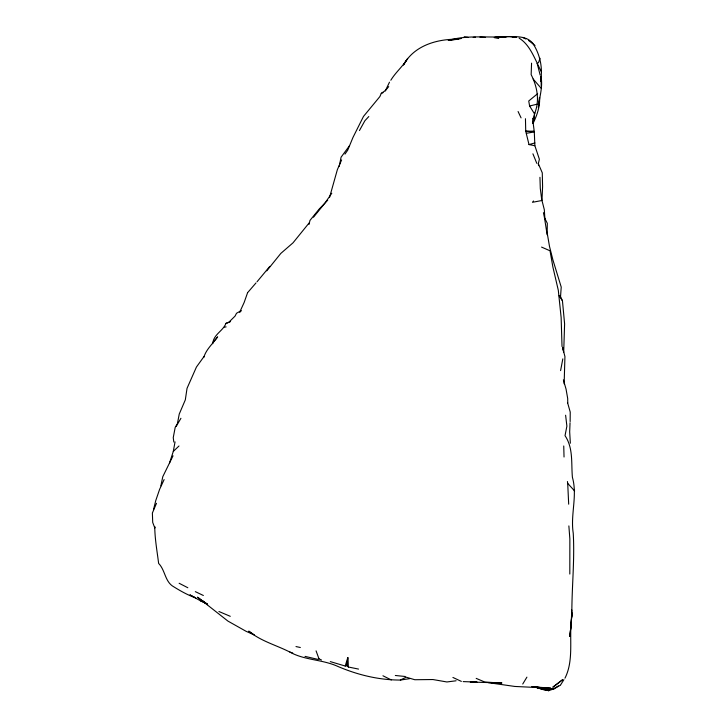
<?xml version="1.0" encoding="UTF-8"?>
<svg xmlns="http://www.w3.org/2000/svg" width="727" height="727" viewBox="0 0 727 727"><rect width="100%" height="100%" fill="white"/><g stroke="black" fill="none" stroke-linecap="round" stroke-linejoin="round"><path stroke-width="1.09" d="M571.795 609.953L571.149 624.366L571.586 617.605M570.141 421.551L570.232 412.109L567.623 402.84M538.571 165.665L538.334 163.657L539.37 159.231L534.863 145.718L534.3 131.96L532.555 118.274M565.606 415.226L566.887 426.122L565.033 435.673C573.394 448.114 571.149 463.017 572.385 477.066L572.422 477.375C577.647 495.85 570.313 514.398 573.23 533.155C574.848 561.162 571.54 589.07 571.867 617.123L571.795 612.643M539.598 97.418C540.079 106.569 537.026 115.348 533.036 123.436M531.564 63.158L531.155 74.645C537.289 86.749 539.988 100.899 534.472 113.794L529.61 106.006L528.738 100.989L537.626 93.683M570.05 422.75L569.677 431.856L570.35 443.225M571.695 617.296C568.778 637.243 574.303 659.771 564.961 678.209M571.785 615.196L571.867 613.088M564.143 383.856L564.934 356.548L562.534 347.261L563.698 352.268L564.606 323.897L562.453 300.805L560.535 296.571L561.226 287.092L552.938 260.021L549.503 246.435L547.158 232.794L547.313 223.343L544.459 217.627L543.423 212.684M541.215 85.786L540.97 76.362L540.524 81.469C543.024 68.102 540.17 54.552 532.746 43.211C526.393 35.523 515.279 36.741 506.356 36.641C487.244 37.958 467.879 34.823 449.104 40.203L458.292 39.231C437.418 38.804 414.072 45.41 403.512 64.967M539.379 97.527L538.38 107.451C539.361 96.964 543.096 87.058 540.97 76.362M533.036 123.317L534.736 112.767L533.182 122.209M169.455 463.235L173.299 451.431L175.043 441.889M560.59 370.616L562.816 358.884M212.766 343.707C213.293 334.447 223.016 331.139 225.952 323.388L230.514 321.625M339.2 166.356L341.081 157.196L349.533 145.664M160.876 485.854L162.775 476.712L173.035 455.811M329.495 197.599L337.364 169.655L341.626 159.949M309.03 224.407L309.975 220.426L319.144 209.103L327.704 200.216M153.542 509.554L155.732 500.658L159.622 489.316L164.12 479.593M203.742 357.53C206.032 349.433 212.966 343.571 217.664 336.855L213.056 342.281M330.294 661.606L345.225 666.041L347.77 657.608L346.706 665.632L348.36 667.004L358.538 669.085M563.916 679.636L560.599 684.925M540.034 58.269L538.498 62.722L537.108 63.204L540.143 75.035M247.525 292.881L244.127 302.532L239.665 312.247L241.246 310.62L236.52 313.264L235.075 316.081L228.714 322.37L225.952 323.388M156.496 503.302L152.379 512.998L152.706 522.413L154.833 528.047L154.742 526.648C154.878 539.161 157.105 551.13 158.631 563.425C165.402 570.204 164.856 582.218 174.053 586.971C180.968 591.26 188.093 595.24 195.79 597.921L189.901 594.895L200.661 600.938L207.259 603.764M388.727 86.586L385.555 90.402L381.275 93.365L379.876 96.582L363.482 116.438L352.977 137.439L347.733 150.135L344.962 154.106M385.292 90.939L389.49 82.178M359.456 130.524L364.881 120.746L368.798 116.547M176.216 426.367L180.932 418.289M390.826 80.234C395.606 72.291 402.958 66.339 407.647 58.405M522.731 684.034L526.911 677.146M403.603 64.767L406.675 60.014M266.745 270.853L280.84 253.396L293.008 242.845L309.111 222.962M331.785 193.237L324.96 203.097L313.51 217.191M203.969 356.584L196.444 367.017L187.039 388.327L185.321 399.859L179.251 414.036L177.433 423.587L175.198 427.376L173.244 437.645L173.817 442.043M269.808 266.391L257.067 281.74M533.518 200.979L532.428 202.306L541.824 200.525M247.725 292.536L256.013 282.912M173.299 451.431L178.978 445.996M534.936 687.006L548.749 690.65L534.936 687.006L543.56 689.759L548.749 690.65L554.374 688.687L560.226 685.288M545.45 688.851L552.72 689.214L558.509 685.934M200.661 600.938L205.659 603.065L202.251 600.638L207.649 604.655L197.517 597.176L227.924 621.085L246.053 631.29L254.523 635.053L248.734 631.127C260.739 641.114 276.133 645.076 289.855 652.055C303.977 660.016 321.061 659.425 336.056 665.65C356.275 674.574 378.222 680.072 400.368 680.054L406.129 677.173L414.781 679.727L432.901 679.536L446.896 681.962L456.12 680.781M321.47 659.98L319.008 658.88L317.935 659.38L305.013 656.381M381.275 93.365L383.047 92.638M525.457 118.719L525.721 131.196L529.002 144.573L534.908 142.946M345.225 666.041L346.706 665.632L347.997 657.653L348.36 667.004M448.232 40.367L461.327 38.44M529.61 106.006L537.126 104.188M526.43 133.286L534.3 131.96L525.721 131.196L533.754 131.16M400.368 680.054L409.619 678.673M224.352 327.114L226.115 326.886M460.982 38.486L455.093 39.058M473.186 37.395L475.431 37.222M494.769 37.222L509.236 36.541L516.561 37.413M505.438 37.113L501.721 37.295L505.974 37.204M554.374 688.687L545.268 689.087L540.034 688.478L543.205 688.669M512.362 37.05L514.498 37.004M470.287 682.071L477.066 682.108L463.172 681.599M491.861 682.744L501.939 682.989L471.478 682.053M498.059 36.732L503.357 36.959L494.215 37.613L498.713 38.504M479.938 37.122L485.545 37.413M546.377 688.851L552.72 689.214M493.624 682.589L484.673 681.981L476.185 678.382M468.333 37.459L463.935 37.141L467.979 37.477M488.29 682.653L514.834 686.452L550.739 688.178L532.073 686.679M395.324 675.483L405.348 676.51M531.982 686.661L541.76 687.724L536.526 687.169L542.333 688.696L534.69 686.561M529.002 144.573L534.863 145.718M295.989 646.557L300.333 647.503M289.855 652.055L292.763 653.055M218.918 611.498L230.277 616.314M541.56 247.089L550.03 250.797L552.883 267.009L558.3 290.264L561.135 317.481L562.016 346.497M203.36 595.486L195.309 591.633M452.912 677.455L461.354 681.39M179.133 583.263L187.83 587.743M382.938 675.774L391.344 679.945M522.967 37.513L525.757 38.985M528.547 40.458L535.027 45.51M560.535 296.571L559.136 295.735L562.453 300.805M519.151 38.158C527.893 43.493 532.455 53.371 536.762 62.277M567.442 481.528L567.705 483.373L574.621 490.97M533.145 79.025L541.279 88.385M537.108 63.204L541.442 71.973M518.078 111.522L521.068 117.874M538.334 163.657L542.278 172.844L542.596 186.612L541.969 200.452L544.323 209.739L544.896 219.136M532.918 153.824L536.79 163.33M316.072 650.874L319.008 658.88M563.389 379.876L566.06 389.145L567.687 398.478L567.76 402.894M544.459 217.627L547.158 234.757M541.788 200.252L540.297 188.42L539.943 177.324M567.705 483.373L568.687 504.184M568.868 525.912L569.859 538.934L569.814 574.048M563.743 445.978L564.034 457.01M570.904 626.947L569.695 636.461L571.477 622.548L570.904 626.947M562.589 679.727L552.965 687.097L562.589 679.727"/></g></svg>
